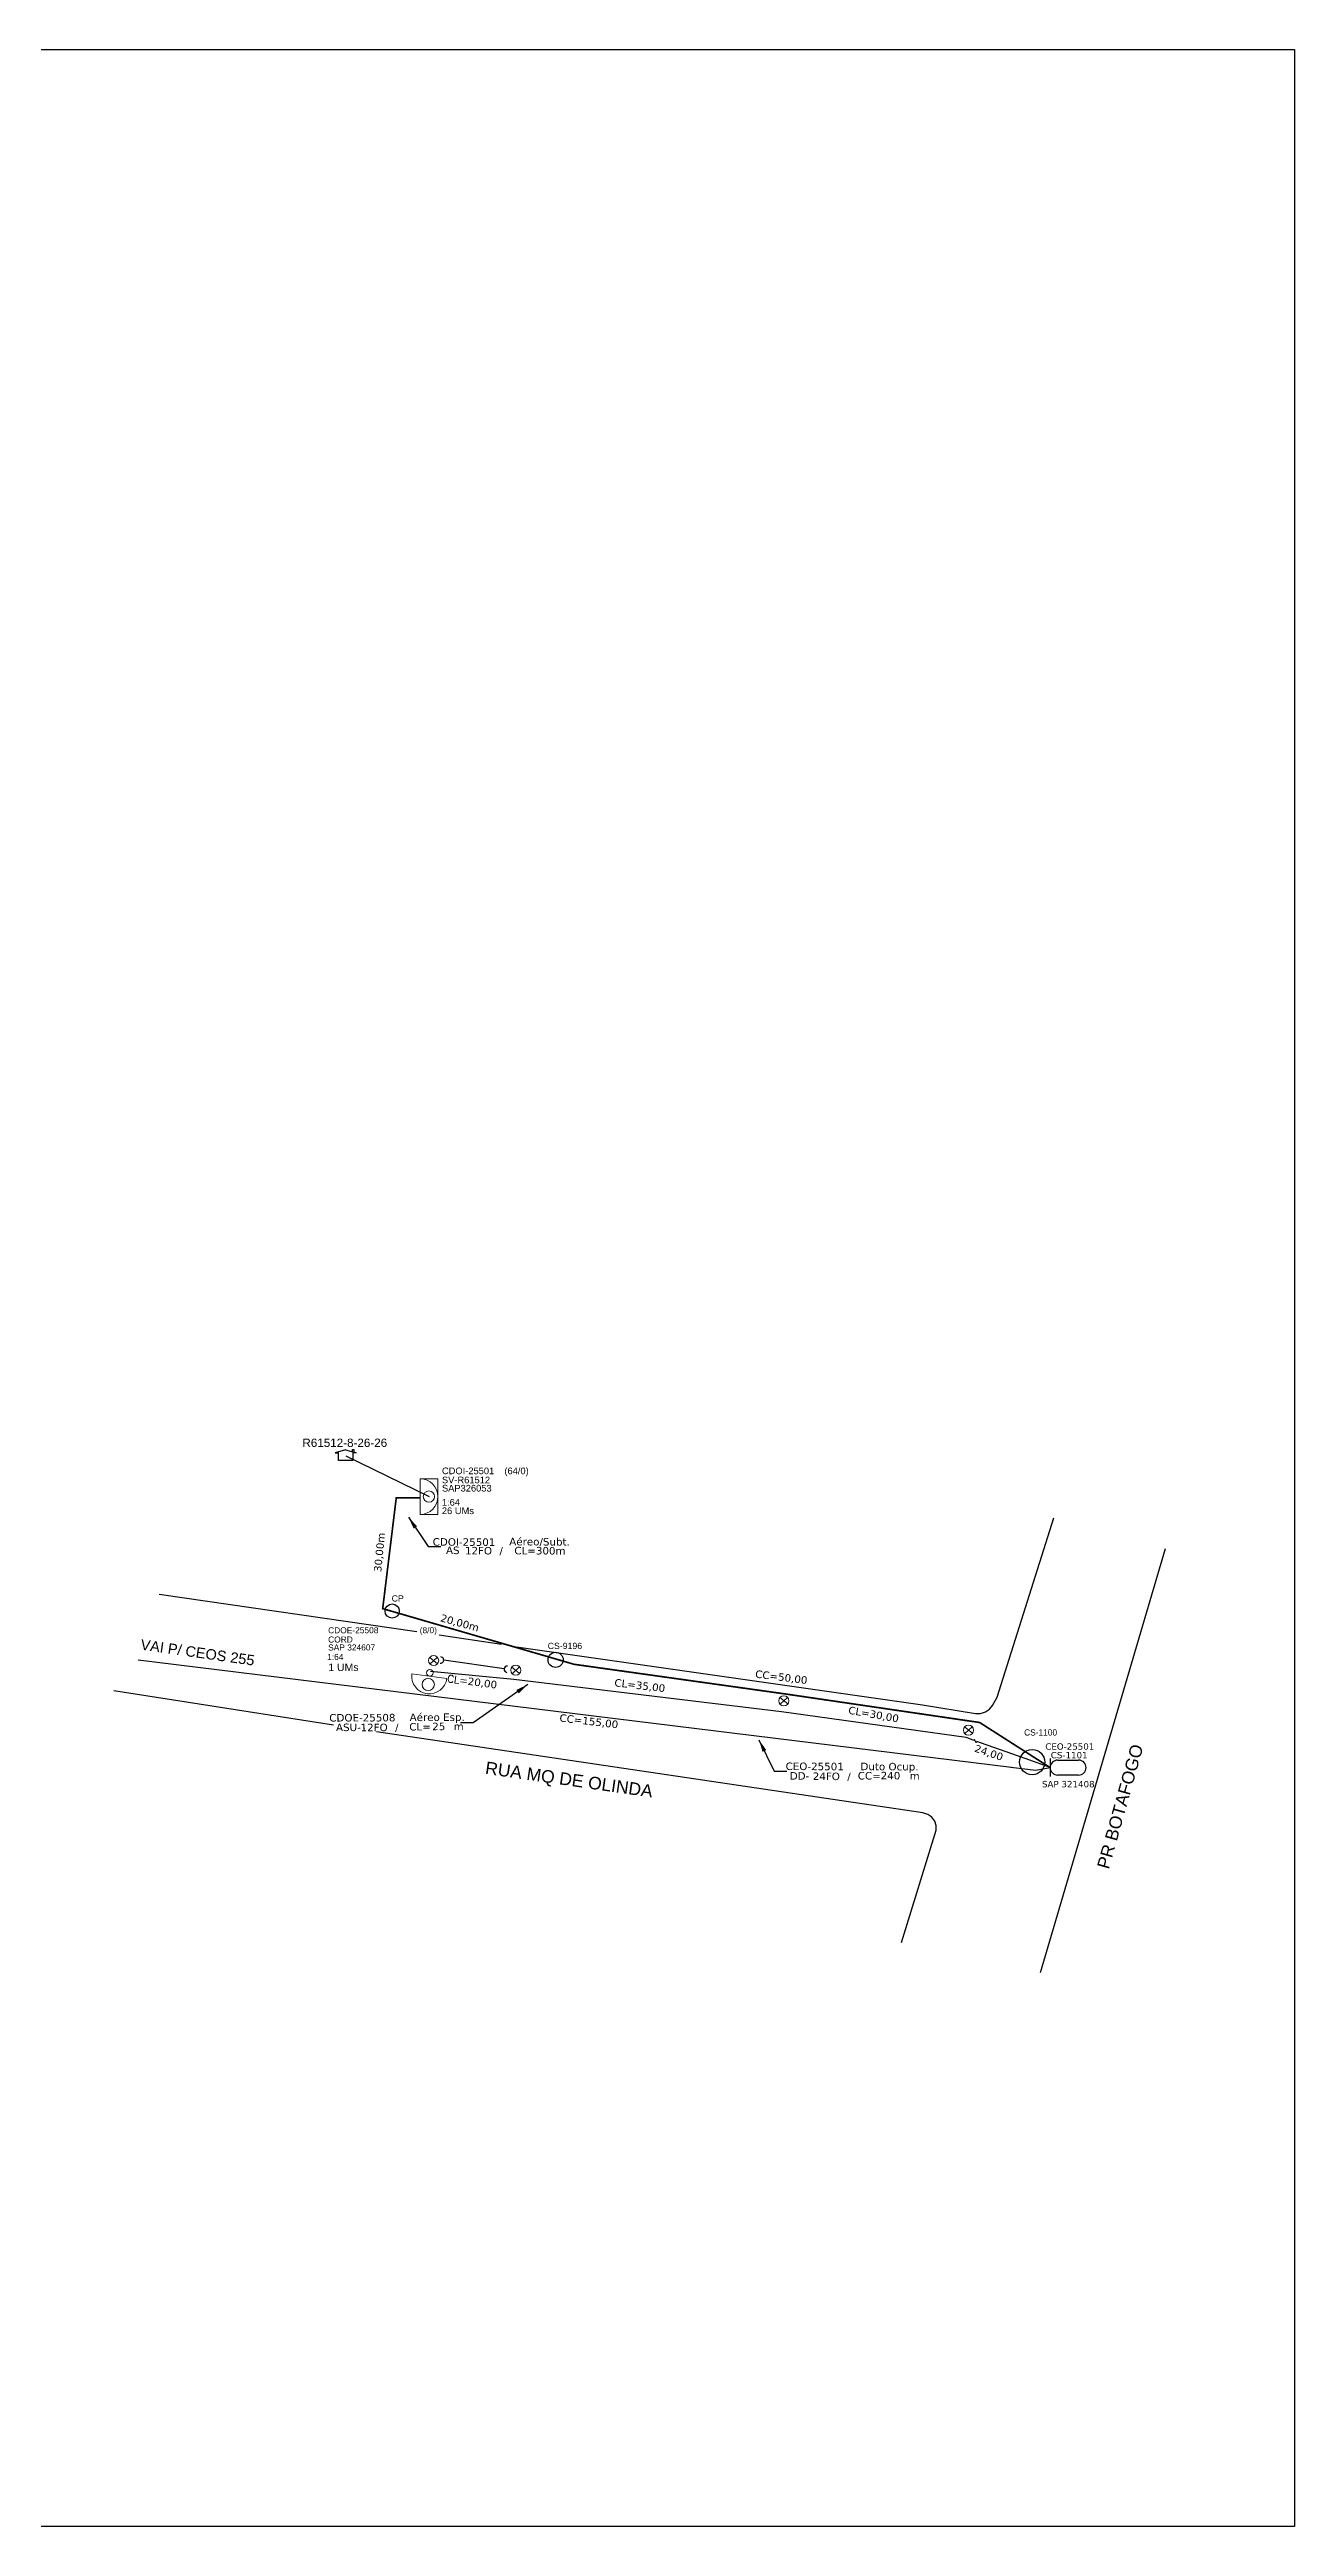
# Model space of a CAD drawing. Extents: x 0 to 841, y 0 to 594.
# Drawn here: x 542 to 841, y 0 to 594 of the extents above; entities that cross this region are included whole.
import ezdxf
from ezdxf.enums import TextEntityAlignment as Align

# ---------------------------------------------------------------- set-up
doc = ezdxf.new("R2010")
doc.units = 0
doc.linetypes.add('PHANTOM2', pattern=[1.25, 0.625, -0.125, 0.125, -0.125, 0.125, -0.125])
for name, color, linetype, lineweight in [('10.4-Postes', 1, 'Continuous', 0), ("20.0-LEGENDA DOS CDO'S", 1, 'Continuous', 0), ('20.1-CDO_INTERIOR', 1, 'Continuous', 0), ('20.2-CDO_POSTE', 1, 'Continuous', 5), ('20.6-CORDOALHA_SUPORTE', 7, 'Continuous', 25), ('CORDOALHA_SUPORTE', 7, 'Continuous', 25), ('Segmento Logradouro Texto', 238, 'Continuous', 0)]:
    doc.layers.add(name, color=color, linetype=linetype, lineweight=lineweight)
for name, color, linetype in [('20.4-CEOS', 1, 'Continuous'), ('20.5-CEO', 1, 'Continuous'), ('CAP a instalar', 1, 'Continuous'), ('celulas gpon', 7, 'Continuous'), ('label_cabos', 7, 'Continuous'), ('Legenda', 1, 'Continuous'), ('locais', 7, 'Continuous'), ('locais legendas', 7, 'Continuous'), ('QUADRA', 7, 'Continuous'), ('Subida Lateral', 5, 'Continuous'), ('surveys', 7, 'Continuous'), ('surveys legendas', 7, 'Continuous')]:
    doc.layers.add(name, color=color, linetype=linetype)
doc.layers.add('DROP DE CLIENTE', color=140, linetype='Continuous', plot=False)
doc.layers.add('EXTRA', color=50, linetype='Continuous', plot=False)
doc.styles.add('ARIAL', font='arial.ttf')
doc.styles.add('DIGICADE', font='arial.ttf')
doc.styles.add('ROMANS', font='romans')
doc.styles.add('siredit', font='verdana.ttf')
doc.linetypes.add('FENCELINE1', pattern='A,0.25,-0.1,[133,ltypeshp.shx,S=0.1,R=0,X=-0.1,Y=0],-0.1,1', length=1.45)
doc.dimstyles.new('CC', dxfattribs={"dimtxt": 0.8, "dimasz": 2, "dimexe": 0.18, "dimexo": 0.0625, "dimgap": 0.09, "dimtad": 0, "dimdec": 0, "dimrnd": 1, "dimzin": 0, "dimdsep": 46, "dimtxsty": 'siredit', "dimblk": 'NONE', "dimcen": 0, "dimse1": 1, "dimse2": 1, "dimsd1": 1, "dimsd2": 1, "dimclrt": 7, "dimadec": 0, "dimazin": 0, "dimtfac": 1, "dimtdec": 0, "dimtofl": 0, "dimtmove": 0, "dimatfit": 3, "dimfxl": 0, "dimtolj": 1, "dimtzin": 0, "dimarcsym": 0})

# ---------------------------------------------------------------- blocks, each defined once
blk = doc.blocks.new('POLE_POLE')
at = {"layer": '10.4-Postes', "color": 1, "linetype": 'PHANTOM2'}
for points in [[(-0.000008, 0.0000105), (0.0000076, -0.0000022)], [(0.0000072, 0.000011), (-0.0000076, -0.0000027)]]:
    blk.add_lwpolyline(points, dxfattribs=at)
at = {"layer": '10.4-Postes', "color": 1}
blk.add_circle((-0.0000002, 0.0000042), 0.0000101, dxfattribs=at)
blk = doc.blocks.new('SURVEY_SURVEY')
for p, q in [((0, 0.0000127), (-0.0000126, 0.000009)), ((-0.0000126, 0.000009), (-0.0000086, 0.000009)), ((-0.0000086, 0), (-0.0000086, 0.000009)), ((0.0000086, 0), (-0.0000086, 0)), ((0, 0.0000127), (0.0000126, 0.000009)), ((0.0000084, 0.0000132), (0.0000098, 0.0000132)), ((0.0000084, 0.0000103), (0.0000084, 0.0000132)), ((0.0000126, 0.000009), (0.0000086, 0.000009)), ((0.0000086, 0.000009), (0.0000086, 0)), ((0.0000098, 0.0000132), (0.0000098, 0.0000099))]:
    blk.add_line(p, q)
blk = doc.blocks.new('CDOI_CT_DRT')
at = {"layer": '20.1-CDO_INTERIOR', "color": 0, "lineweight": 18}
blk.add_lwpolyline([(2.13, -2.13), (2.13, 2.12), (0, 2.12), (0, -2.13)], close=True, dxfattribs=at)
blk.add_circle((1.06, 0), 0.68, dxfattribs=at)
blk.add_arc((0, 0), 2.13, 269.9724, 89.9724, dxfattribs=at)
at = {"layer": "20.0-LEGENDA DOS CDO'S", "color": 0, "style": 'ARIAL'}
for tag, p in [('CDO_N', (2.61, 2.69)), ('SAP', (2.61, 0.61)), ('SURVEY', (2.61, 1.6)), ('1:XX', (2.6, -1.08)), ('UMS', (2.6, -2.09))]:
    blk.add_attdef(tag, p, '', height=0.68, rotation=359.9724, dxfattribs=at)
blk.add_attdef('FIBRAS_UTILIZADAS', text='', height=0.68, rotation=359.9724, dxfattribs=at).set_placement((10.32, 2.69), align=Align.CENTER)
blk = doc.blocks.new('CDOE_CT_POST_DESENHO')
at = {"color": 0}
blk.add_line((2.14, 0.39), (-2.11, 0.39), dxfattribs=at)
for centre, radius in [((0.01, 1.4), 0.733), ((0.01, 0), 0.393)]:
    blk.add_circle(centre, radius, dxfattribs=at)
blk.add_arc((0.01, 0.39), 2.12, 0, 180, dxfattribs=at)
blk = doc.blocks.new('Inst CDOE-8 CAIXA DIST OPT CDOE 48F_8D C_SPL OPTAP')
at = {"layer": "20.0-LEGENDA DOS CDO'S", "color": 0}
for tag, p, style, flags in [('ID_ATIVIDADE', (0.12, 6.47), 'ARIAL', 3), ('FATOR', (7.92, 6.47), 'ARIAL', 1), ('QTDE', (0.23, -0.97), 'DIGICADE', 3)]:
    blk.add_attdef(tag, p, '', height=0.8, rotation=0.118, dxfattribs=dict(at, style=style, flags=flags))
at = {"layer": "20.0-LEGENDA DOS CDO'S", "color": 0, "style": 'ARIAL'}
for tag, p, height in [('SAP', (0.12, 2.96), 0.8), ('CORDOALHA', (0.12, 4.02), 0.8), ('FID', (0.12, 5.25), 0.8), ('1:XX', (-0.01, 1.7), 0.8), ('UMS', (0.14, 0.22), 1)]:
    blk.add_attdef(tag, p, '', height=height, rotation=0.118, dxfattribs=at)
blk.add_attdef('FIBRAS_UTILIZADAS', text='', height=0.8, rotation=0.118, dxfattribs=at).set_placement((13.48, 5.26), align=Align.CENTER)
blk = doc.blocks.new('Inst CORD ALUMINIO 4.8 MM 3F(sem recursos)')
at = {"layer": '20.6-CORDOALHA_SUPORTE', "color": 0, "lineweight": 0, "style": 'ROMANS'}
blk.add_attdef('LANCE', text='', height=1, dxfattribs=at).set_placement((-0.54, -2.21), align=Align.RIGHT)
at = {"layer": '20.6-CORDOALHA_SUPORTE', "color": 0, "style": 'siredit'}
blk.add_attdef('QTDE', (-0.54, -2.21), '', height=1, rotation=359.69, dxfattribs=at)
at = {"layer": '20.6-CORDOALHA_SUPORTE', "color": 0, "lineweight": 0, "style": 'ROMANS'}
for tag, p, flags in [('ID_ATIVIDADE', (-5.2, -6.67), 3), ('FATOR', (-5.2, -4.44), 3), ('FID', (-5.2, -8.9), 1)]:
    blk.add_attdef(tag, p, '', height=1, dxfattribs=dict(at, flags=flags))
blk = doc.blocks.new('LEGENDA DOS CABOS')
at = {"layer": 'EXTRA', "color": 0, "style": 'siredit'}
for tag, p in [('ID', (4.6, 0.97)), ('XX', (9.03, 0.97))]:
    blk.add_attdef(tag, text='', height=0.48, rotation=359.69, dxfattribs=at).set_placement(p, align=Align.MIDDLE_CENTER)
at = {"layer": 'Legenda', "color": 0, "style": 'siredit'}
for tag, p in [('TIPO_CABO', (1.31, 0)), ('CABO', (4.69, -0.05)), ('/', (6.81, -0.05)), ('METROS', (10.03, -0.05))]:
    blk.add_attdef(tag, text='', height=0.8, rotation=359.69, dxfattribs=at).set_placement(p, align=Align.MIDDLE_CENTER)
blk = doc.blocks.new('_None')
blk = doc.blocks.new('Inst CB ESP CFOA-SM-ASU-120-S-12')
at = {"layer": 'label_cabos', "color": 0, "style": 'siredit'}
for tag, flags, p in [('ID_ATIVIDADE', 3, (1.31, 2.67)), ('FATOR', 1, (11.56, 2.55))]:
    blk.add_attdef(tag, text='', height=1, rotation=359.69, dxfattribs=dict(at, flags=flags)).set_placement(p, align=Align.MIDDLE_CENTER)
for tag, p in [('TIPO_CABO', (1.26, 0)), ('DESTINO_CABO', (3.13, 1.26)), ('CABO', (4.69, -0.05)), ('/', (7.71, -0.05)), ('LANCE', (10.81, 0)), ('TIPO_CABO', (13.11, 1.24)), ('UND', (15.96, 0)), ('FID', (13.15, -1.41))]:
    blk.add_attdef(tag, text='', height=1, rotation=359.69, dxfattribs=at).set_placement(p, align=Align.MIDDLE_CENTER)
blk.add_attdef('QTDE', (12.43, -0.47), '', height=1, rotation=359.69, dxfattribs=at)
blk = doc.blocks.new('Inst CB DT OCUP CFOA-SM-DD-G-24')
at = {"layer": 'label_cabos', "color": 0, "style": 'siredit'}
for tag, flags, p in [('ID_ATIVIDADE', 3, (1.31, 2.67)), ('FATOR', 1, (11.56, 2.55))]:
    blk.add_attdef(tag, text='', height=1, rotation=359.69, dxfattribs=dict(at, flags=flags)).set_placement(p, align=Align.MIDDLE_CENTER)
for tag, p in [('TIPO_CABO', (1.11, 0)), ('DESTINO_CABO', (3.13, 1.26)), ('CABO', (4.69, -0.05)), ('/', (7.71, -0.05)), ('LANCE', (10.41, 0.02)), ('TIPO_CABO', (13.11, 1.24)), ('UND', (16.46, 0)), ('FID', (13.65, -1.41))]:
    blk.add_attdef(tag, text='', height=1, rotation=359.69, dxfattribs=at).set_placement(p, align=Align.MIDDLE_CENTER)
blk.add_attdef('QTDE', (11.93, -0.45), '', height=1, rotation=359.69, dxfattribs=at)
blk = doc.blocks.new('MANHOLE_MS')
at = {"linetype": 'Continuous'}
blk.add_circle((0, 0), 0.0000101, dxfattribs=at)

msp = doc.modelspace()

# ---------------------------------------------------------------- linework, layer by layer
msp.add_lwpolyline([(0, 594), (841, 594), (841, 0), (0, 0)], close=True)
at = {"color": 4}
msp.add_lwpolyline([(809.94, 234.41), (779.95, 132.8)], dxfattribs=at)
at = {"color": 5}
for centre, radius in [((624.44, 219.52), 1.71), ((663.67, 207.84), 1.82)]:
    msp.add_circle(centre, radius, dxfattribs=at)
at = {"layer": '20.5-CEO', "color": 5}
for p, q in [((784.15, 183.78), (789.18, 183.78)), ((789.18, 180.19), (784.15, 180.19))]:
    msp.add_line(p, q, dxfattribs=at)
msp.add_lwpolyline([(782.35, 184.15), (782.35, 179.82)], dxfattribs=at)
for centre, start, end in [((784.15, 181.99), 90, 270), ((789.18, 181.99), 270, 90)]:
    msp.add_arc(centre, 1.79, start, end, dxfattribs=at)
at = {"layer": 'CAP a instalar', "color": 7, "ltscale": 50}
for p, q in [((563.47, 207.85), (773.06, 182.12)), ((772.91, 182.09), (778.9, 181.35)), ((778.9, 181.35), (782.35, 181.99))]:
    msp.add_line(p, q, dxfattribs=at)
at = {"layer": 'CAP a instalar', "color": 7, "linetype": 'FENCELINE1', "ltscale": 50}
for p, q in [((653.64, 203.14), (633.67, 205)), ((717.91, 195.33), (653.64, 203.14)), ((762.21, 189.18), (717.91, 195.33)), ((763.12, 188.88), (762.21, 189.18)), ((776.39, 184.17), (765.63, 187.92)), ((782.35, 181.99), (776.39, 184.17))]:
    msp.add_line(p, q, dxfattribs=at)
at = {"layer": 'CAP a instalar', "color": 1, "ltscale": 50, "const_width": 0.4}
for points in [[(668.08, 206.76), (622.17, 220.11), (625.42, 246.64), (631.17, 246.65)], [(719.05, 199.61), (668.08, 206.76)], [(782.35, 181.99), (765.44, 192.8), (719.05, 199.61)]]:
    msp.add_lwpolyline(points, dxfattribs=at)
at = {"layer": 'CORDOALHA_SUPORTE'}
msp.add_line((651.3, 205.7), (636.81, 207.73), dxfattribs=at)
for centre, start, end in [((636.05, 207.79), 264.87003, 84.87003), ((652.06, 205.59), 84.87003, 264.87003)]:
    msp.add_arc(centre, 0.763, start, end, dxfattribs=at)
at = {"layer": 'DROP DE CLIENTE'}
msp.add_lwpolyline([(613.31, 256.77), (633.29, 246.96)], dxfattribs=at)
at = {"layer": 'QUADRA', "color": 4}
for points in [[(654.28, 210.93), (751.74, 197), (764.42, 194.99), (765.65, 194.99), (766.81, 195.33), (767.8, 195.99), (768.53, 196.9), (769.63, 198.86), (783.27, 241.86)], [(568.51, 223.55), (630.37, 214.59)], [(635.69, 213.82), (650.69, 211.61)], [(610.36, 192.16), (557.63, 200.36)], [(746.68, 140.07), (755, 166.96), (755.03, 168.08), (754.66, 169.16), (753.97, 170.09), (752.98, 170.77), (751.77, 171.15), (620.67, 190.59)]]:
    msp.add_lwpolyline(points, dxfattribs=at)
at = {"layer": 'Subida Lateral', "color": 5}
for p, q in [((764.07, 188.52), (763.07, 188.88)), ((764.18, 188.7), (764.07, 188.52)), ((764.64, 187.91), (764.18, 188.7)), ((764.79, 188.24), (764.64, 187.91)), ((765.68, 187.92), (764.79, 188.24))]:
    msp.add_line(p, q, dxfattribs=at)

# ---------------------------------------------------------------- block references
at = {"color": 0, "lineweight": 0, "xscale": 1.8, "yscale": 1.8, "zscale": 1.8, "rotation": 352.6896944926223}
msp.add_blockref('Inst CORD ALUMINIO 4.8 MM 3F(sem recursos)', (643.96, 205.68), dxfattribs=at).add_auto_attribs({'QTDE': '20,00', 'LANCE': 'CL='})
at = {"color": 0, "lineweight": 0}
ref = msp.add_blockref('Inst CB DT OCUP CFOA-SM-DD-G-24', (720.21, 179.99), dxfattribs=dict(at, xscale=1.800000000000011, yscale=1.799999999999997, zscale=1.8))
ref.add_attrib('DESTINO_CABO', 'CEO-25501', dxfattribs={"layer": 'label_cabos', "color": 0, "height": 1.8, "rotation": 359.69001, "style": 'siredit'}).set_placement((725.85, 182.27), align=Align.MIDDLE_CENTER)
ref.add_attrib('TIPO_CABO', 'Duto Ocup.', dxfattribs={"layer": 'label_cabos', "color": 0, "height": 1.8, "rotation": 359.69001, "style": 'siredit'}).set_placement((743.8, 182.23), align=Align.MIDDLE_CENTER)
ref.add_attrib('/', '/', dxfattribs={"layer": 'label_cabos', "color": 0, "height": 1.8, "rotation": 359.69001, "style": 'siredit'}).set_placement((734.09, 179.9), align=Align.MIDDLE_CENTER)
ref.add_attrib('LANCE', 'CC=', dxfattribs={"layer": 'label_cabos', "color": 0, "height": 1.8, "rotation": 359.69001, "style": 'siredit'}).set_placement((738.95, 180.03), align=Align.MIDDLE_CENTER)
ref.add_attrib('UND', 'm', dxfattribs={"layer": 'label_cabos', "color": 0, "height": 1.8, "rotation": 359.69001, "style": 'siredit'}).set_placement((749.84, 180), align=Align.MIDDLE_CENTER)
ref.add_attrib('CABO', '24FO', dxfattribs={"layer": 'label_cabos', "color": 0, "height": 1.8, "rotation": 359.69001, "style": 'siredit'}).set_placement((728.64, 179.9), align=Align.MIDDLE_CENTER)
ref.add_attrib('TIPO_CABO', 'DD-', dxfattribs={"layer": 'label_cabos', "color": 0, "height": 1.8, "rotation": 359.69001, "style": 'siredit'}).set_placement((722.21, 179.99), align=Align.MIDDLE_CENTER)
ref.add_attrib('QTDE', '240', (741.68, 179.18), dxfattribs={"layer": 'label_cabos', "color": 0, "height": 1.8, "rotation": 359.69001, "style": 'siredit'})
at = {"layer": "20.0-LEGENDA DOS CDO'S", "color": 7, "lineweight": 0, "xscale": 1.8, "yscale": 1.8, "zscale": 1.8}
msp.add_blockref('Inst CDOE-8 CAIXA DIST OPT CDOE 48F_8D C_SPL OPTAP', (608.86, 204.74), dxfattribs=at).add_auto_attribs({'FID': 'CDOE-25508', 'CORDOALHA': 'CORD', 'SAP': 'SAP 324607', '1:XX': '1:64', 'UMS': '1 UMs', 'FIBRAS_UTILIZADAS': '(8/0)'})
at = {"layer": '20.1-CDO_INTERIOR'}
ref = msp.add_blockref('CDOI_CT_DRT', (631.16, 246.97), dxfattribs=dict(at, xscale=2, yscale=2, zscale=2))
ref.add_attrib('CDO_N', 'CDOI-25501', (636.39, 252.35), dxfattribs={"layer": "20.0-LEGENDA DOS CDO'S", "color": 1, "height": 1.6, "rotation": 359.97241, "style": 'ARIAL'})
ref.add_attrib('FIBRAS_UTILIZADAS', '        (64/0)', dxfattribs={"layer": "20.0-LEGENDA DOS CDO'S", "color": 1, "height": 1.6, "rotation": 359.97241, "style": 'ARIAL'}).set_placement((651.81, 252.34), align=Align.CENTER)
ref.add_attrib('SURVEY', 'SV-R61512', (636.39, 250.17), dxfattribs={"layer": "20.0-LEGENDA DOS CDO'S", "color": 1, "height": 1.6, "rotation": 359.97241, "style": 'ARIAL'})
ref.add_attrib('SAP', 'SAP326053', (636.39, 248.19), dxfattribs={"layer": "20.0-LEGENDA DOS CDO'S", "color": 1, "height": 1.6, "rotation": 359.97241, "style": 'ARIAL'})
ref.add_attrib('1:XX', '1:64', (636.37, 244.81), dxfattribs={"layer": "20.0-LEGENDA DOS CDO'S", "color": 1, "height": 1.6, "rotation": 359.97241, "style": 'ARIAL'})
ref.add_attrib('UMS', '26 UMs', (636.37, 242.78), dxfattribs={"layer": "20.0-LEGENDA DOS CDO'S", "color": 1, "height": 1.6, "rotation": 359.97241, "style": 'ARIAL'})
at = {"layer": '20.2-CDO_POSTE', "color": 7, "xscale": -2, "yscale": -2, "zscale": -2, "rotation": 352.5432560384647}
msp.add_blockref('CDOE_CT_POST_DESENHO', (633.49, 204.69), dxfattribs=at)
at = {"layer": 'label_cabos', "color": 0, "lineweight": 0}
ref = msp.add_blockref('LEGENDA DOS CABOS', (634.06, 233.15), dxfattribs=dict(at, xscale=1.799999999999997, yscale=1.799999999999997, zscale=1.8))
ref.add_attrib('ID', 'CDOI-25501', dxfattribs={"color": 0, "height": 1.8, "rotation": 359.69001, "style": 'siredit'}).set_placement((641.69, 236.08), align=Align.MIDDLE_CENTER)
ref.add_attrib('CABO', '12FO', dxfattribs={"color": 0, "height": 1.8, "rotation": 359.69001, "style": 'siredit'}).set_placement((645.16, 234), align=Align.MIDDLE_CENTER)
ref.add_attrib('METROS', 'CL=300m', dxfattribs={"color": 0, "height": 1.8, "rotation": 359.69001, "style": 'siredit'}).set_placement((659.91, 234), align=Align.MIDDLE_CENTER)
ref.add_attrib('XX', 'Aéreo/Subt.', dxfattribs={"color": 0, "height": 1.8, "rotation": 359.69001, "style": 'siredit'}).set_placement((659.81, 236.16), align=Align.MIDDLE_CENTER)
ref.add_attrib('/', '/', dxfattribs={"color": 0, "height": 1.8, "rotation": 359.69001, "style": 'siredit'}).set_placement((650.61, 234), align=Align.MIDDLE_CENTER)
ref.add_attrib('TIPO_CABO', 'AS', dxfattribs={"color": 0, "height": 1.8, "rotation": 359.69001, "style": 'siredit'}).set_placement((638.99, 234.09), align=Align.MIDDLE_CENTER)
at = {"layer": 'label_cabos'}
ref = msp.add_blockref('Inst CB ESP CFOA-SM-ASU-120-S-12', (611.67, 191.63), dxfattribs=dict(at, xscale=1.800000000000013, yscale=1.799999999999997, zscale=1.8, rotation=0.4634636983192739))
ref.add_attrib('DESTINO_CABO', 'CDOE-25508', dxfattribs={"color": 0, "height": 1.8, "rotation": 0.15347, "style": 'siredit'}).set_placement((617.29, 193.95), align=Align.MIDDLE_CENTER)
ref.add_attrib('TIPO_CABO', 'Aéreo Esp.', dxfattribs={"color": 0, "height": 1.8, "rotation": 0.15347, "style": 'siredit'}).set_placement((635.25, 194.06), align=Align.MIDDLE_CENTER)
ref.add_attrib('CABO', '12FO', dxfattribs={"color": 0, "height": 1.8, "rotation": 0.15347, "style": 'siredit'}).set_placement((620.11, 191.61), align=Align.MIDDLE_CENTER)
ref.add_attrib('/', '/', dxfattribs={"color": 0, "height": 1.8, "rotation": 0.15347, "style": 'siredit'}).set_placement((625.56, 191.65), align=Align.MIDDLE_CENTER)
ref.add_attrib('TIPO_CABO', 'ASU-', dxfattribs={"color": 0, "height": 1.8, "rotation": 0.15347, "style": 'siredit'}).set_placement((613.94, 191.64), align=Align.MIDDLE_CENTER)
ref.add_attrib('LANCE', 'CL=', dxfattribs={"color": 0, "height": 1.8, "rotation": 0.15347, "style": 'siredit'}).set_placement((631.13, 191.79), align=Align.MIDDLE_CENTER)
ref.add_attrib('QTDE', '25', (634.05, 190.96), dxfattribs={"color": 0, "height": 1.8, "rotation": 0.15347, "style": 'siredit'})
ref.add_attrib('UND', 'm', dxfattribs={"color": 0, "height": 1.8, "rotation": 0.15347, "style": 'siredit'}).set_placement((640.4, 191.87), align=Align.MIDDLE_CENTER)
at = {"layer": 'locais', "color": 10, "xscale": 120000, "yscale": 120000, "zscale": 120000}
for p in [(634.42, 207.14), (654.12, 204.83), (718.46, 197.51), (762.78, 190.47)]:
    msp.add_blockref('POLE_POLE', p, dxfattribs=at)
at = {"layer": 'locais', "color": 5, "xscale": 300000, "yscale": 300000, "zscale": 300000}
msp.add_blockref('MANHOLE_MS', (778.04, 183.31), dxfattribs=at)
at = {"layer": 'surveys', "color": 255, "xscale": 200000, "yscale": 200000, "zscale": 200000}
msp.add_blockref('SURVEY_SURVEY', (613.26, 255.65), dxfattribs=at)

# ---------------------------------------------------------------- texts
at = {"layer": '20.4-CEOS', "color": 5, "style": 'siredit'}
msp.add_text('CEO-25501', height=1.515, dxfattribs=at).set_placement((787.07, 187.8), align=Align.TOP_CENTER)
at = {"layer": '20.5-CEO', "color": 5, "style": 'siredit'}
msp.add_text('CS-1101', height=1.521, dxfattribs=at).set_placement((786.93, 185.74), align=Align.TOP_CENTER)
at = {"layer": '20.5-CEO', "color": 7, "style": 'siredit'}
msp.add_text('SAP 321408', height=1.521, dxfattribs=at).set_placement((786.71, 178.79), align=Align.TOP_CENTER)
at = {"layer": 'celulas gpon', "style": 'siredit'}
for s, rotation, p in [('30,00m', 84.25561, (621.8, 228.81)), ('20,00m', 344.60426, (635.87, 217.09)), ('CL=35,00', 353.26785, (677.7, 201.51)), ('CC=50,00', 352.77279, (711.49, 203.59)), ('CL=30,00', 350.04901, (733.81, 194.93)), ('CC=155,00', 353.26785, (664.52, 193.06)), ('24,00', 341.20628, (764.02, 185.87))]:
    msp.add_text(s, height=1.8, rotation=rotation, dxfattribs=at).set_placement(p)
at = {"layer": 'locais legendas', "color": 5, "style": 'ARIAL'}
for s, p in [('CP', (624.32, 221.81)), ('CS-9196', (661.77, 210.42))]:
    msp.add_text(s, height=1.5, dxfattribs=at).set_placement(p)
at = {"layer": 'locais legendas', "color": 5}
msp.add_text('CS-1100', height=1.5, dxfattribs=at).set_placement((776.11, 189.67))
at = {"layer": 'Segmento Logradouro Texto', "color": 5, "linetype": 'Continuous', "width": 47.1167, "attachment_point": 1, "rotation": 351.90728, "style": 'DIGICADE'}
for s, insert, char_height in [('\\o\\l\\C7;\\fArial|b0|i0|c0|p34;\\T1.0000000000;\\W1.0000000000;VAI P/ CEOS 255', (564.28, 212.78), 2.5), ('\\fArial|b0|i0|c0|p34;\\W1.0000000000;\\T1.0000000000;\\o\\lRUA MQ DE OLINDA', (647.06, 183.48), 3)]:
    msp.add_mtext(s, dxfattribs=dict(at, insert=insert, char_height=char_height))
at = {"layer": 'Segmento Logradouro Texto', "linetype": 'Continuous', "insert": (793.55, 158.27), "char_height": 3, "width": 39.761, "attachment_point": 1, "rotation": 74.29927, "style": 'DIGICADE'}
msp.add_mtext('\\o\\l\\C5;\\fArial|b0|i0;\\T1.0000000000;\\W1.0000000000;PR BOTAFOGO', dxfattribs=at)
at = {"layer": 'surveys legendas', "color": 0, "style": 'ARIAL'}
msp.add_text('R61512-8-26-26', height=2, dxfattribs=at).set_placement((602.9, 258.88))

# ---------------------------------------------------------------- leaders
at = {"layer": 'label_cabos'}
for points in [[(628.33, 242.06), (633.12, 235), (636.12, 235.02)], [(656.98, 201.92), (643.87, 192.71), (640.87, 192.69)], [(712.47, 188.68), (716.13, 181.1), (719.13, 181.12)]]:
    msp.add_leader(points, dimstyle='CC', override={"dimasz": 3, "dimgap": 0.09, "dimtad": 0}, dxfattribs=at)

doc.saveas('drawing.dxf')
